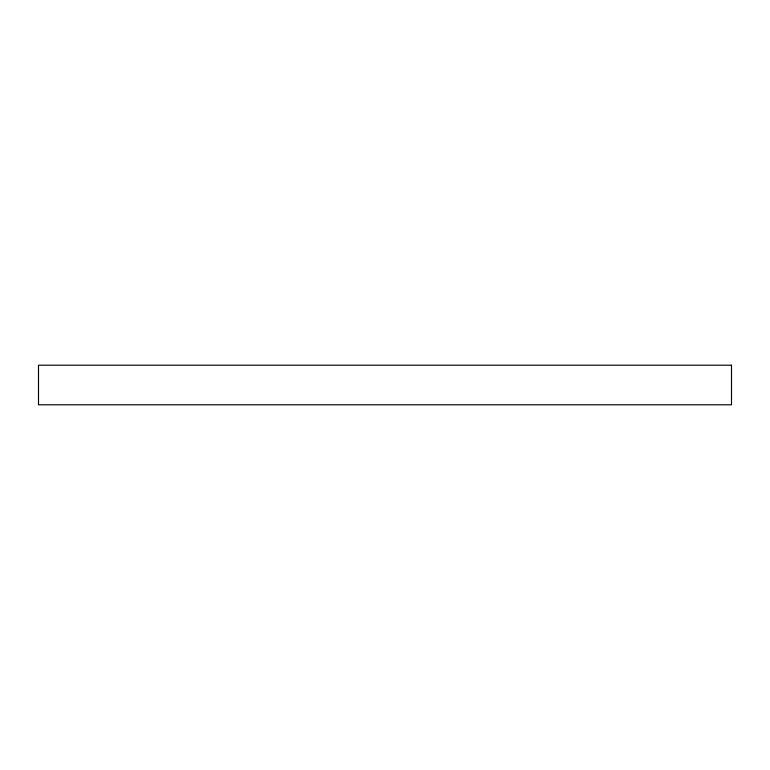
<?xml version="1.0" encoding="UTF-8"?>
<svg xmlns="http://www.w3.org/2000/svg" width="770" height="770" viewBox="0 0 770 770"><rect width="100%" height="100%" fill="white"/><g stroke="black" fill="none" stroke-linecap="round" stroke-linejoin="round"><path stroke-width="1.16" d="M731.5 365.201L38.5 365.201L38.5 404.799L731.5 404.799L731.5 365.201"/></g></svg>
